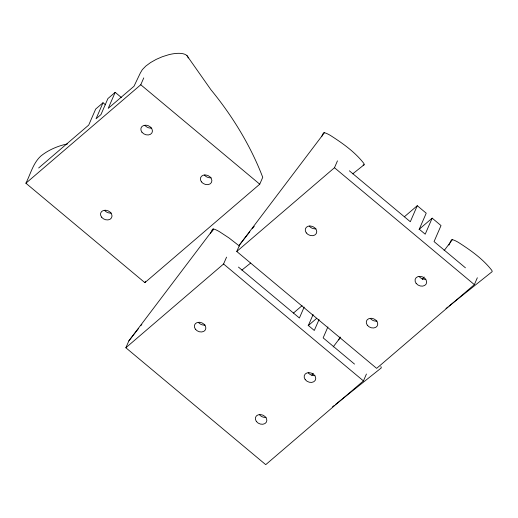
<?xml version="1.0" encoding="UTF-8"?>
<svg xmlns="http://www.w3.org/2000/svg" width="518" height="518" viewBox="0 0 518 518"><rect width="100%" height="100%" fill="white"/><g stroke="black" fill="none" stroke-linecap="round" stroke-linejoin="round"><path stroke-width="0.78" d="M186.959 55.62L210.904 89.711A206.611 121.367 49.4 0 1 262.736 177.318L259.745 184.188L144.872 282.653L25.9 183.223C30.536 174.106 33.023 163.254 40.741 156.138C47.41 150.712 55.355 147.067 63.61 144.807A25.842 10.166 -22.5 0 1 67.424 143.985M105.504 104.824L103.024 102.752L96.057 118.777L100.945 114.588L107.912 98.562L115.184 92.333L121.316 97.462M115.184 92.333L108.217 108.359L133.987 86.266L140.346 72.98L142.353 69.606L145.843 66.051L150.576 62.561L156.229 59.369L162.412 56.695L168.719 54.714A25.842 10.166 -22.5 0 1 188.215 57.971M25.9 183.223L140.773 84.758L143.758 77.888M144.872 282.653L145.467 281.28M366.433 374.035L363.442 380.905L265.734 464.652L125.861 347.759L128.852 340.889L213.487 229.027L212.425 231.177M125.861 347.759L223.569 264.005L226.56 257.135M477.337 277.758L474.352 284.628L376.644 368.376L236.765 251.476L239.756 244.613L324.397 132.75M236.765 251.476L334.479 167.728L337.464 160.858M304.15 307.09L299.404 318.013L238.455 267.081M313.099 314.568L308.346 325.492L314.296 330.465L319.049 319.541M327.9 326.936L323.148 337.865L354.532 364.096M465.436 267.819L434.052 241.589L441.025 225.563L432.167 218.162L425.2 234.188L419.25 229.215L426.223 213.189L417.275 205.711L410.308 221.736L349.359 170.804M210.392 233.696L212.425 229.344A25.842 3.484 38.1 0 1 219.405 231.643L228.917 237.885L239.478 246.082M321.633 136.694L323.329 133.068A25.842 3.484 38.1 0 1 330.309 135.366C342.527 143.195 354.811 151.819 363.798 163.351A25.842 3.484 38.1 0 1 363.06 165.067M338.707 339.925L340.061 337.024M448.931 245.098L451.307 240.022A25.842 3.484 38.1 0 1 458.288 242.32C470.499 250.155 482.789 258.773 491.77 270.305A25.842 3.484 38.1 0 1 492.1 271.704L449.132 306.008M311.791 375.2L313.254 373.271M333.197 346.911L340.494 337.27M422.209 279.565L424.158 276.994M444.101 250.634L452.369 239.704M103.024 102.752L95.681 109.052L88.707 125.078L38.656 167.981M404.383 216.764L417.275 205.711M293.473 313.04L302.072 305.672M418.997 229.455L432.167 218.162M308.093 325.731L316.472 318.544M352.752 173.828L364.122 164.743M241.848 270.105L250.693 263.04M445.972 308.534L447.869 307.019M332.543 406.831L334.434 405.316M335.703 404.305L381.196 367.981A25.842 3.484 38.1 0 0 380.866 366.582M334.479 167.728L474.352 284.628M140.773 84.758L259.745 184.188M223.569 264.005L363.442 380.905M266.103 417.346A5.963 4.643 23.5 0 1 259.382 414.62M128.852 340.889A206.611 45.862 -50.1 0 1 138.423 328.671M140.864 325.621A206.611 45.862 -50.1 0 1 141.848 324.404M314.97 375.505A6.002 4.668 23.5 0 1 308.204 372.759M205.109 325.051A5.963 4.643 23.5 0 1 198.381 322.319M239.756 244.613A206.611 45.862 -50.1 0 1 249.818 231.779M252.26 228.736A206.611 45.862 -50.1 0 1 254.228 226.308M316.012 228.775A5.963 4.643 23.5 0 1 309.285 226.042M425.88 279.228A6.002 4.668 23.5 0 1 419.107 276.476M377.013 321.069A5.963 4.643 23.5 0 1 370.286 318.343M211.143 177.732A5.963 4.643 23.5 0 1 204.416 175M151.67 128.05A6.002 4.668 23.5 0 1 144.898 125.298M111.279 213.015A5.963 4.643 23.5 0 1 104.552 210.282M256.391 421.484A5.963 4.643 23.5 0 0 266.343 422.209A5.963 4.643 23.5 0 0 260.522 414.562A5.963 4.643 23.5 0 0 256.391 421.484M305.219 379.623A6.002 4.668 23.5 0 0 315.235 380.348A6.002 4.668 23.5 0 0 309.375 372.656A6.002 4.668 23.5 0 0 305.219 379.623M195.396 329.189A5.963 4.643 23.5 0 0 205.348 329.908A5.963 4.643 23.5 0 0 199.527 322.261A5.963 4.643 23.5 0 0 195.396 329.189M306.3 232.912A5.963 4.643 23.5 0 0 316.252 233.631A5.963 4.643 23.5 0 0 310.431 225.984A5.963 4.643 23.5 0 0 306.3 232.912M416.122 283.346A6.002 4.668 23.5 0 0 426.139 284.071A6.002 4.668 23.5 0 0 420.279 276.372A6.002 4.668 23.5 0 0 416.122 283.346M367.301 325.207A5.963 4.643 23.5 0 0 377.253 325.926A5.963 4.643 23.5 0 0 371.425 318.285A5.963 4.643 23.5 0 0 367.301 325.207M141.913 132.168A6.002 4.668 23.5 0 0 151.929 132.893A6.002 4.668 23.5 0 0 146.07 125.194A6.002 4.668 23.5 0 0 141.913 132.168M201.431 181.87A5.963 4.643 23.5 0 0 211.383 182.589A5.963 4.643 23.5 0 0 205.562 174.942A5.963 4.643 23.5 0 0 201.431 181.87M101.567 217.152A5.963 4.643 23.5 0 0 111.519 217.871A5.963 4.643 23.5 0 0 105.698 210.224A5.963 4.643 23.5 0 0 101.567 217.152"/></g></svg>
